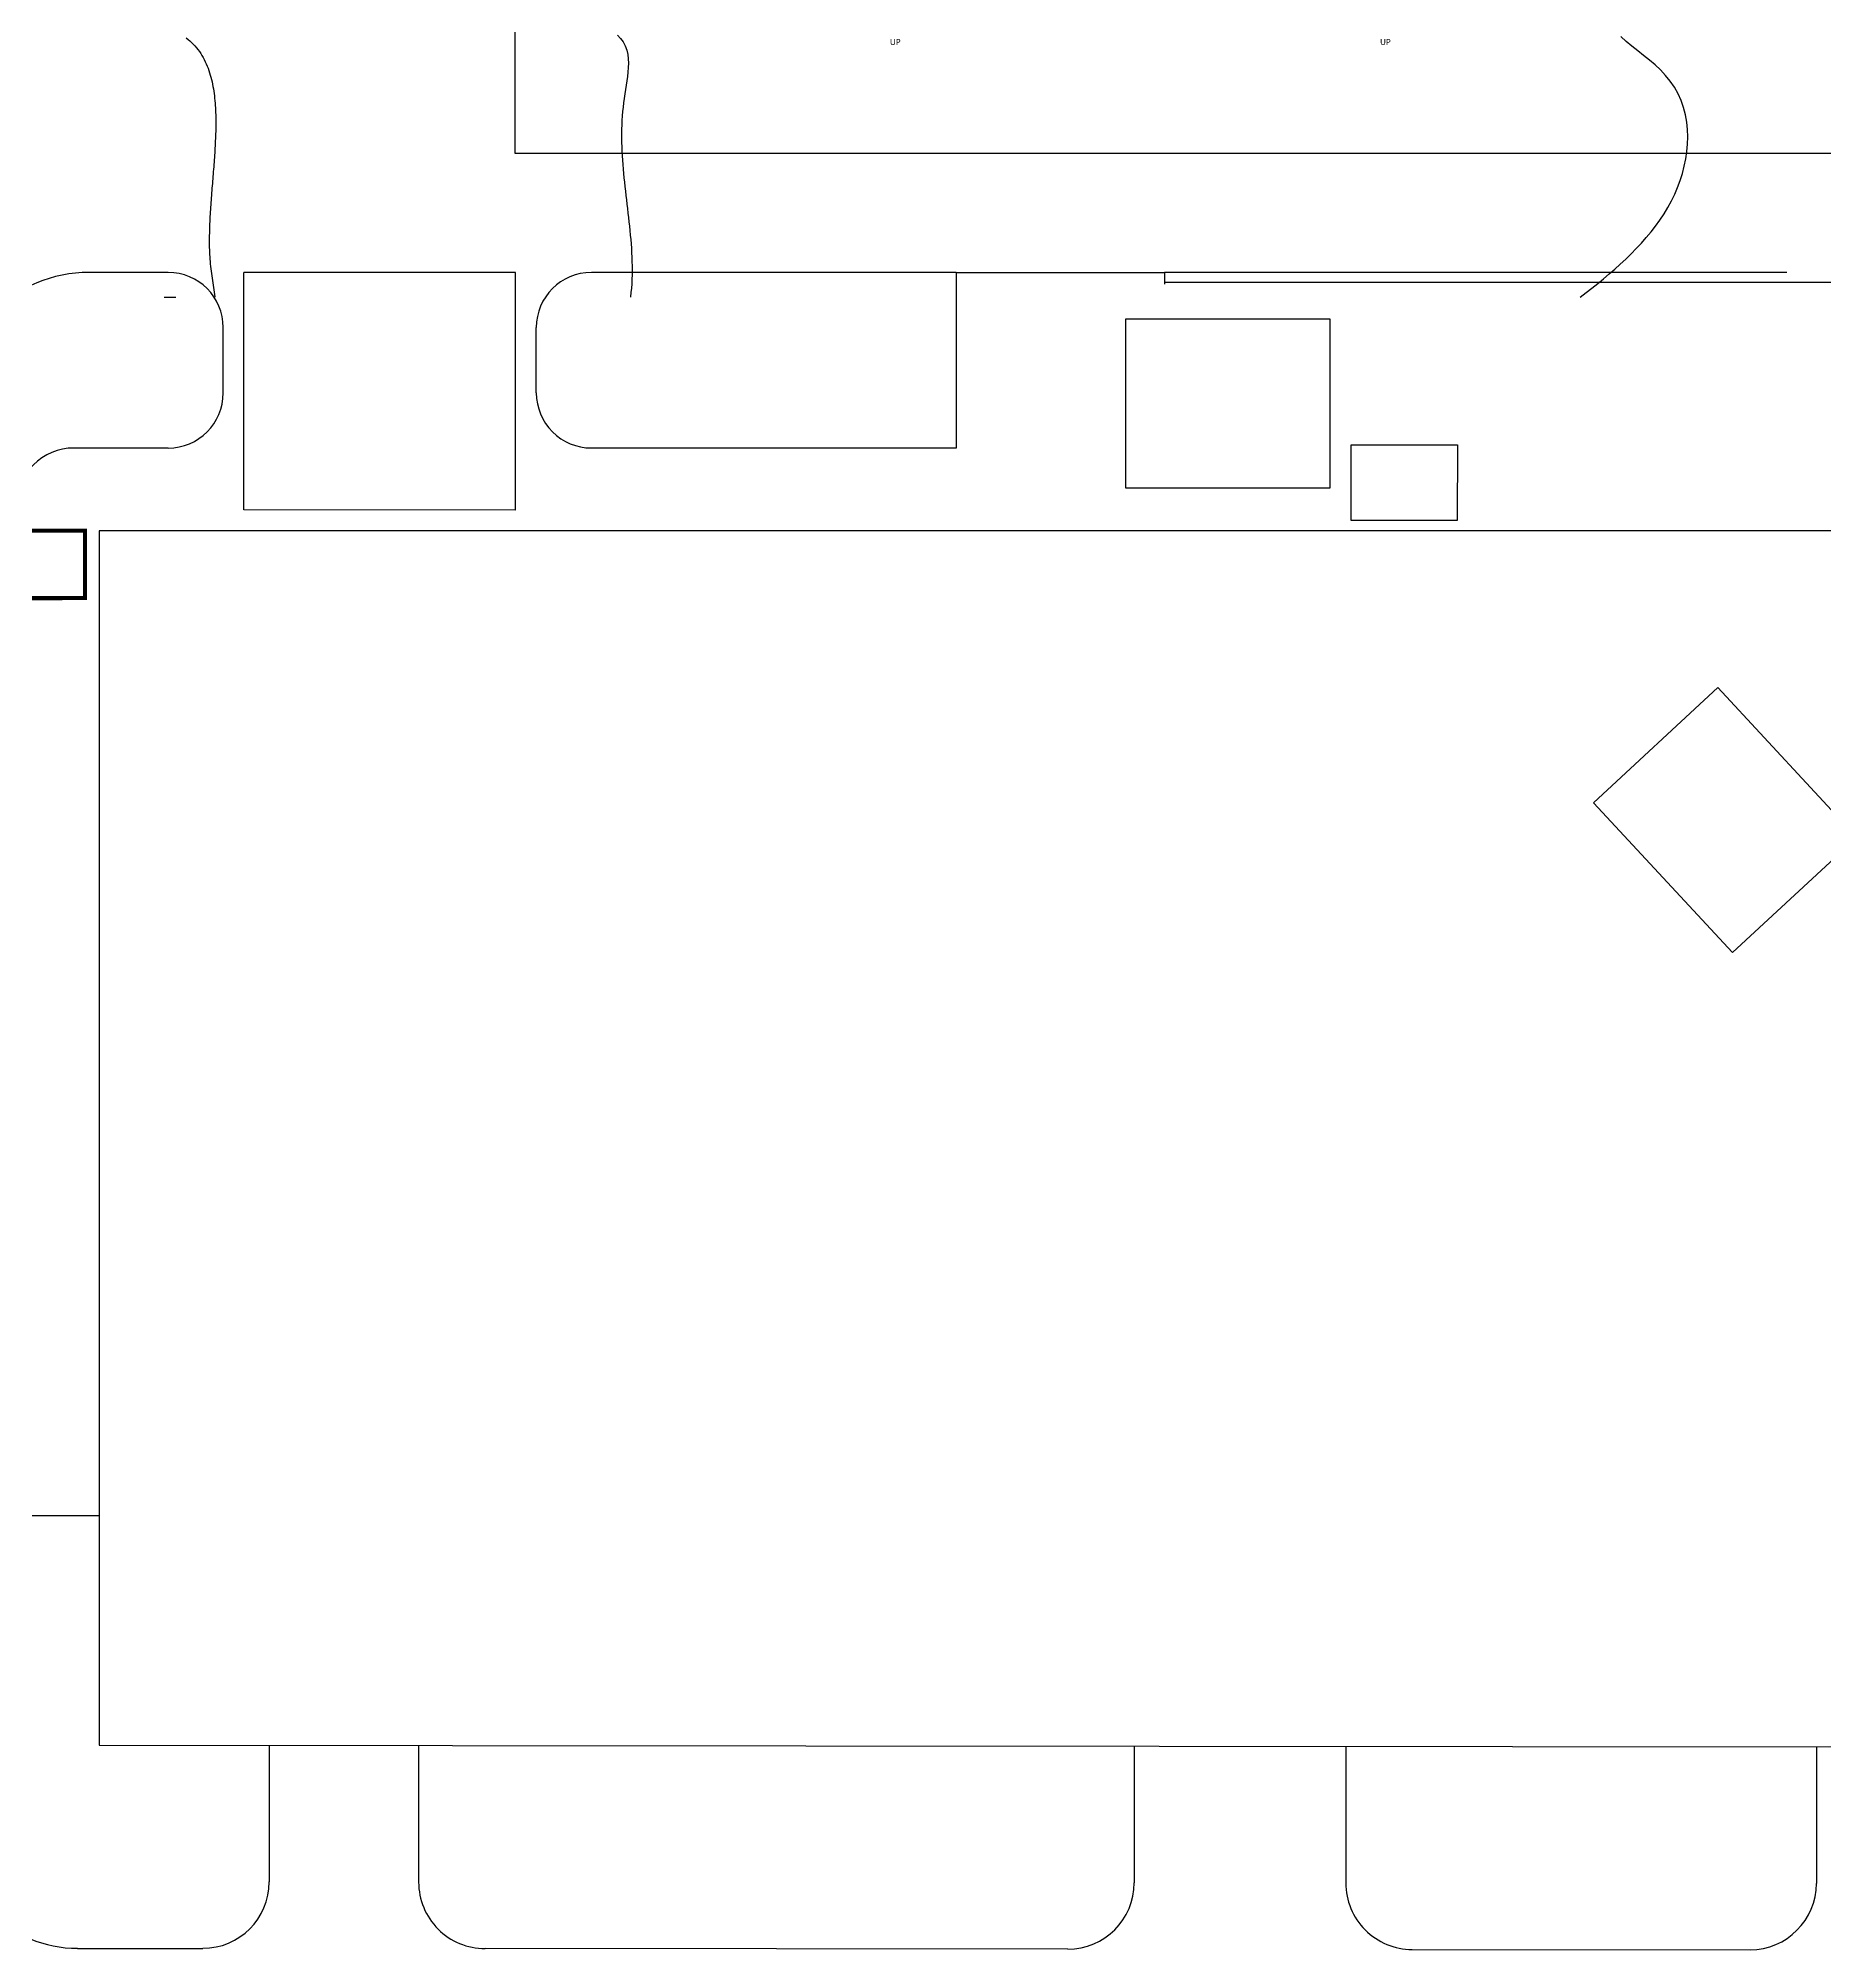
# Model space of a CAD drawing. Header units: millimetres. Extents: x 0 to 420500, y 0 to 297000.
# Drawn here: x 90210 to 177700, y 109786 to 203396 of the extents above; entities that cross this region are included whole.
import ezdxf
from ezdxf.enums import TextEntityAlignment as Align
from ezdxf.xclip import XClip

# ---------------------------------------------------------------- set-up
doc = ezdxf.new("R2010")
doc.units = ezdxf.units.MM
doc.header["$LTSCALE"] = 5000
doc.header["$XCLIPFRAME"] = 0
doc.layers.get('Defpoints').update_dxf_attribs({"color": 167})
doc.layers.add('arch', color=8, linetype='Continuous')
doc.layers.add('TRAY', color=3, linetype='Continuous')
doc.styles.add('스타일1', font='malgun.ttf')

# ---------------------------------------------------------------- blocks, each defined once
blk = doc.blocks.new('XR-현황측량도')
at = {"color": 0}
for points, elevation in [([(114818, 74026), (114970, 73872), (114970, 73872), (115096, 73696), (115096, 73696), (115196, 73504), (115196, 73504), (115269, 73300), (115269, 73300), (115317, 73088), (115317, 73088), (115344, 72873), (115344, 72873), (115353, 72657), (115353, 72657), (115348, 72440), (115348, 72440), (115332, 72224), (115332, 72224), (115309, 72008), (115309, 72008), (115279, 71793), (115279, 71793), (115246, 71579), (115246, 71579), (115212, 71365), (115212, 71365), (115177, 71151), (115177, 71151), (115144, 70936), (115144, 70936), (115115, 70722), (115115, 70722), (115090, 70506), (115090, 70506), (115069, 70290), (115069, 70290), (115052, 70074), (115052, 70074), (115038, 69858), (115038, 69858), (115028, 69641), (115028, 69641), (115021, 69424), (115021, 69424), (115018, 69208), (115018, 69208), (115017, 68991), (115017, 68991), (115020, 68774), (115020, 68774), (115026, 68557), (115026, 68557), (115035, 68340), (115035, 68340), (115046, 68124), (115046, 68124), (115059, 67907), (115059, 67907), (115074, 67691), (115074, 67691), (115092, 67475), (115092, 67475), (115111, 67259), (115111, 67259), (115132, 67043), (115132, 67043), (115154, 66827), (115154, 66827), (115178, 66612), (115178, 66612), (115202, 66396), (115202, 66396), (115227, 66181), (115227, 66181), (115252, 65965), (115252, 65965), (115278, 65750), (115278, 65750), (115304, 65535), (115304, 65535), (115329, 65319), (115329, 65319), (115354, 65104), (115354, 65104), (115379, 64889), (115379, 64889), (115402, 64673), (115402, 64673), (115425, 64457), (115425, 64457), (115446, 64242), (115446, 64242), (115465, 64026), (115465, 64026), (115482, 63809), (115482, 63809), (115498, 63593), (115498, 63593), (115511, 63377), (115511, 63377), (115521, 63160), (115521, 63160), (115528, 62943), (115528, 62943), (115533, 62726), (115533, 62726), (115533, 62510), (115533, 62510), (115531, 62293), (115531, 62293), (115524, 62076), (115524, 62076), (115514, 61859), (115514, 61859), (115499, 61643), (115499, 61643), (115479, 61427), (115479, 61427), (115456, 61212), (115456, 61212), (115427, 60997), (115427, 60997), (115394, 60782), (115394, 60782), (115358, 60568), (115358, 60568), (115319, 60355), (115319, 60355), (115278, 60142), (115278, 60142), (115237, 59929)], 93000), ([(161102, 60533), (161391, 60754), (161391, 60754), (161680, 60975), (161680, 60975), (161967, 61197), (161967, 61197), (162254, 61421), (162254, 61421), (162539, 61646), (162539, 61646), (162823, 61874), (162823, 61874), (163104, 62105), (163104, 62105), (163382, 62339), (163382, 62339), (163656, 62578), (163656, 62578), (163927, 62820), (163927, 62820), (164194, 63068), (164194, 63068), (164455, 63320), (164455, 63320), (164710, 63579), (164710, 63579), (164959, 63845), (164959, 63845), (165200, 64117), (165200, 64117), (165433, 64396), (165433, 64396), (165656, 64683), (165656, 64683), (165868, 64978), (165868, 64978), (166069, 65281), (166069, 65281), (166257, 65592), (166257, 65592), (166432, 65911), (166432, 65911), (166591, 66238), (166591, 66238), (166734, 66572), (166734, 66572), (166861, 66913), (166861, 66913), (166970, 67260), (166970, 67260), (167061, 67612), (167061, 67612), (167133, 67968), (167133, 67968), (167186, 68328), (167186, 68328), (167219, 68690), (167219, 68690), (167229, 69053), (167229, 69053), (167216, 69417), (167216, 69417), (167179, 69778), (167179, 69778), (167115, 70136), (167115, 70136), (167024, 70488), (167024, 70488), (166904, 70831), (166904, 70831), (166756, 71163), (166756, 71163), (166579, 71481), (166579, 71481), (166374, 71781), (166374, 71781), (166144, 72062), (166144, 72062), (165893, 72325), (165893, 72325), (165627, 72573), (165627, 72573), (165350, 72809), (165350, 72809), (165067, 73038), (165067, 73038), (164781, 73262), (164781, 73262), (164494, 73486), (164494, 73486), (164213, 73715), (164213, 73715), (163945, 73962)], 93000), ([(93695, 73894), (93787, 73823), (93787, 73823), (93876, 73748), (93876, 73748), (93962, 73670), (93962, 73670), (94045, 73588), (94045, 73588), (94124, 73504), (94124, 73504), (94200, 73416), (94200, 73416), (94272, 73325), (94272, 73325), (94341, 73232), (94341, 73232), (94406, 73136), (94406, 73136), (94468, 73037), (94468, 73037), (94527, 72937), (94527, 72937), (94581, 72834), (94581, 72834), (94633, 72730), (94633, 72730), (94681, 72625), (94681, 72625), (94726, 72518), (94726, 72518), (94768, 72410), (94768, 72410), (94807, 72300), (94807, 72300), (94843, 72190), (94843, 72190), (94877, 72079), (94877, 72079), (94908, 71967), (94908, 71967), (94936, 71854), (94936, 71854), (94962, 71741), (94962, 71741), (94986, 71627), (94986, 71627), (95008, 71513), (95008, 71513), (95028, 71399), (95028, 71399), (95046, 71284), (95046, 71284), (95062, 71169), (95062, 71169), (95076, 71054), (95076, 71054), (95089, 70939), (95089, 70939), (95100, 70823), (95100, 70823), (95110, 70707), (95110, 70707), (95118, 70592), (95118, 70592), (95125, 70476), (95125, 70476), (95131, 70360), (95131, 70360), (95136, 70244), (95136, 70244), (95140, 70128), (95140, 70128), (95142, 70012), (95142, 70012), (95144, 69895), (95144, 69895), (95145, 69779), (95145, 69779), (95145, 69663), (95145, 69663), (95144, 69547), (95144, 69547), (95142, 69431), (95142, 69431), (95140, 69315), (95140, 69315), (95136, 69199), (95136, 69199), (95133, 69083), (95133, 69083), (95128, 68967), (95128, 68967), (95123, 68851), (95123, 68851), (95118, 68735), (95118, 68735), (95112, 68619), (95112, 68619), (95106, 68503), (95106, 68503), (95099, 68387), (95099, 68387), (95092, 68271), (95092, 68271), (95084, 68155), (95084, 68155), (95076, 68040), (95076, 68040), (95068, 67924), (95068, 67924), (95060, 67808), (95060, 67808), (95051, 67692), (95051, 67692), (95042, 67576), (95042, 67576), (95034, 67461), (95034, 67461), (95024, 67345), (95024, 67345), (95015, 67229), (95015, 67229), (95006, 67113), (95006, 67113), (94997, 66998), (94997, 66998), (94987, 66882), (94987, 66882), (94978, 66766), (94978, 66766), (94968, 66650), (94968, 66650), (94959, 66535), (94959, 66535), (94950, 66419), (94950, 66419), (94941, 66303), (94941, 66303), (94932, 66187), (94932, 66187), (94923, 66072), (94923, 66072), (94914, 65956), (94914, 65956), (94906, 65840), (94906, 65840), (94898, 65724), (94898, 65724), (94890, 65608), (94890, 65608), (94882, 65492), (94882, 65492), (94875, 65377), (94875, 65377), (94868, 65261), (94868, 65261), (94861, 65145), (94861, 65145), (94855, 65029), (94855, 65029), (94850, 64913), (94850, 64913), (94844, 64797), (94844, 64797), (94840, 64681), (94840, 64681), (94836, 64565), (94836, 64565), (94832, 64449), (94832, 64449), (94830, 64333), (94830, 64333), (94828, 64216), (94828, 64216), (94826, 64100), (94826, 64100), (94826, 63984), (94826, 63984), (94826, 63868), (94826, 63868), (94827, 63752), (94827, 63752), (94829, 63636), (94829, 63636), (94833, 63520), (94833, 63520), (94837, 63404), (94837, 63404), (94842, 63288), (94842, 63288), (94849, 63172), (94849, 63172), (94856, 63056), (94856, 63056), (94865, 62940), (94865, 62940), (94876, 62825), (94876, 62825), (94887, 62709), (94887, 62709), (94900, 62594), (94900, 62594), (94915, 62479), (94915, 62479), (94930, 62363), (94930, 62363), (94945, 62248), (94945, 62248), (94962, 62133), (94962, 62133), (94978, 62019), (94978, 62019), (94995, 61904), (94995, 61904), (95012, 61789), (95012, 61789), (95029, 61674), (95029, 61674), (95046, 61559), (95046, 61559), (95062, 61444), (95062, 61444), (95077, 61329), (95077, 61329), (95092, 61214), (95092, 61214), (95105, 61098), (95105, 61098), (95118, 60983), (95118, 60983), (95129, 60867), (95129, 60867), (95139, 60752), (95139, 60752), (95149, 60636), (95149, 60636), (95158, 60520), (95158, 60520), (95167, 60405), (95167, 60405), (95175, 60289), (95175, 60289), (95183, 60173), (95183, 60173), (95191, 60057)], 92000)]:
    blk.add_lwpolyline(points, dxfattribs=dict(at, elevation=elevation))
blk.add_lwpolyline([(89383, 53979), (88887, 55504), (88394, 56587), (88046, 57397), (88036, 58320), (89579, 59944, -0.144719), (92654, 61196), (97325, 61162), (103671, 61147), (107194, 61114), (115695, 61060), (120425, 61017), (129241, 60962), (139004, 60952), (139627, 60512)], format="xyb", dxfattribs=at)
blk = doc.blocks.new('XR-PLAN', base_point=(461, 408))
at = {"layer": 'Defpoints'}
blk.add_lwpolyline([(117500, 32900), (32300, 32900), (32300, 95100), (117500, 95100)], close=True, dxfattribs=at)
at = {"layer": 'arch'}
ref = blk.add_blockref('XR-현황측량도', (-77510, -35338), dxfattribs=at)
XClip(ref).set_block_clipping_path([(86810.4680804907, 39538.2997129494), (224210.4680804907, 149938.2997129495)])
at = {"layer": 'arch', "style": '스타일1'}
for p in [(50914, 38210), (74914, 38210)]:
    blk.add_text('UP', height=300, dxfattribs=at).set_placement(p, align=Align.CENTER)
blk = doc.blocks.new('XR-배치도', base_point=(461, 408))
at = {"layer": 'arch'}
for p, q in [((338643, 375411), (305391, 339557)), ((347562, 367162), (278832, 293054)), ((347562, 367162), (278832, 293054)), ((347562, 367162), (278832, 293054)), ((325752, 362248), (305024, 339897)), ((317434, 340868), (320973, 344678)), ((320973, 344678), (323688, 342156)), ((305406, 336964), (312206, 344297)), ((312206, 344297), (318291, 338652)), ((323688, 342156), (320152, 338343)), ((320148, 338347), (317434, 340868)), ((298095, 332426), (305024, 339897)), ((305024, 339897), (305449, 339503)), ((318291, 338652), (311491, 331320)), ((311491, 331320), (305406, 336964)), ((298095, 332426), (285944, 319325)), ((298095, 332426), (304402, 326577)), ((304402, 326577), (292251, 313476)), ((322443, 252608), (391242, 326653)), ((322443, 252608), (391242, 326653)), ((283421, 316604), (274374, 306849)), ((283421, 316604), (274374, 306849)), ((291954, 308691), (283421, 316604)), ((291954, 308691), (283421, 316604)), ((288437, 313332), (286088, 315511)), ((379681, 314211), (384583, 309665)), ((291954, 308691), (282906, 298936)), ((291954, 308691), (282906, 298936)), ((282906, 298936), (274374, 306849)), ((282906, 298936), (274374, 306849)), ((278014, 302093), (275664, 304272)), ((373494, 292951), (384756, 305069)), ((271851, 304128), (269221, 301292)), ((278157, 298279), (275026, 294903)), ((363993, 297326), (368898, 292778)), ((278832, 293054), (322443, 252608)), ((278832, 293054), (322443, 252608)), ((278832, 293054), (322443, 252608)), ((356942, 289738), (361844, 285192)), ((362017, 280596), (342588, 259688)), ((333087, 264064), (337992, 259515)), ((314202, 260250), (311574, 257417)), ((328106, 258702), (333007, 254157)), ((329008, 245062), (333180, 249560))]:
    blk.add_line(p, q, dxfattribs=at)
blk.add_lwpolyline([(338367, 345944), (348367, 345944), (348367, 337644), (338367, 337644)], close=True, dxfattribs=at)
at = {"layer": 'arch', "const_width": 200}
blk.add_lwpolyline([(275438, 289382), (278356, 292540), (280780, 290300), (277861, 287142)], close=True, dxfattribs=at)
at = {"layer": 'arch'}
for centre, radius, start, end in [((287923, 317490), 2698, 137.1562, 227.1562), ((290272, 315311), 2698, 227.1562, 317.1562), ((382371, 307281), 3252, 317.1562, 47.1562), ((273829, 302293), 2698, 47.1562, 137.1562), ((276179, 300114), 2698, 317.1562, 47.1562), ((274051, 296812), 6589, 137.1562, 227.1562), ((277090, 292988), 2815, 137.1562, 227.1562), ((371109, 295162), 3252, 227.1562, 317.1562), ((359632, 282808), 3252, 317.1562, 47.1562), ((340203, 261900), 3252, 227.1562, 317.1562), ((330795, 251772), 3252, 317.1562, 47.1562), ((324573, 249175), 6048, 227.1562, 317.1562)]:
    blk.add_arc(centre, radius, start, end, dxfattribs=at)
ref = blk.add_blockref('XR-PLAN', (281311, 275111), dxfattribs=dict(rotation=47.15620461600879))
XClip(ref).set_block_clipping_path([(10268.6550578449, 25854.0591988688), (121697.9567652801, 114201.9318804346)])

msp = doc.modelspace()

# ---------------------------------------------------------------- block references
at = {"layer": 'TRAY'}
ref = msp.add_blockref('XR-배치도', (-310663, 184385), dxfattribs=dict(at, rotation=312.8437953840571))
XClip(ref).set_block_clipping_path([(355016.7243769546, 126994.5435289501), (152650.6807000034, 314675.0815890764), (386231.3503509208, 566532.8207304992), (588597.394027872, 378852.2826703729)])

doc.saveas('drawing.dxf')
